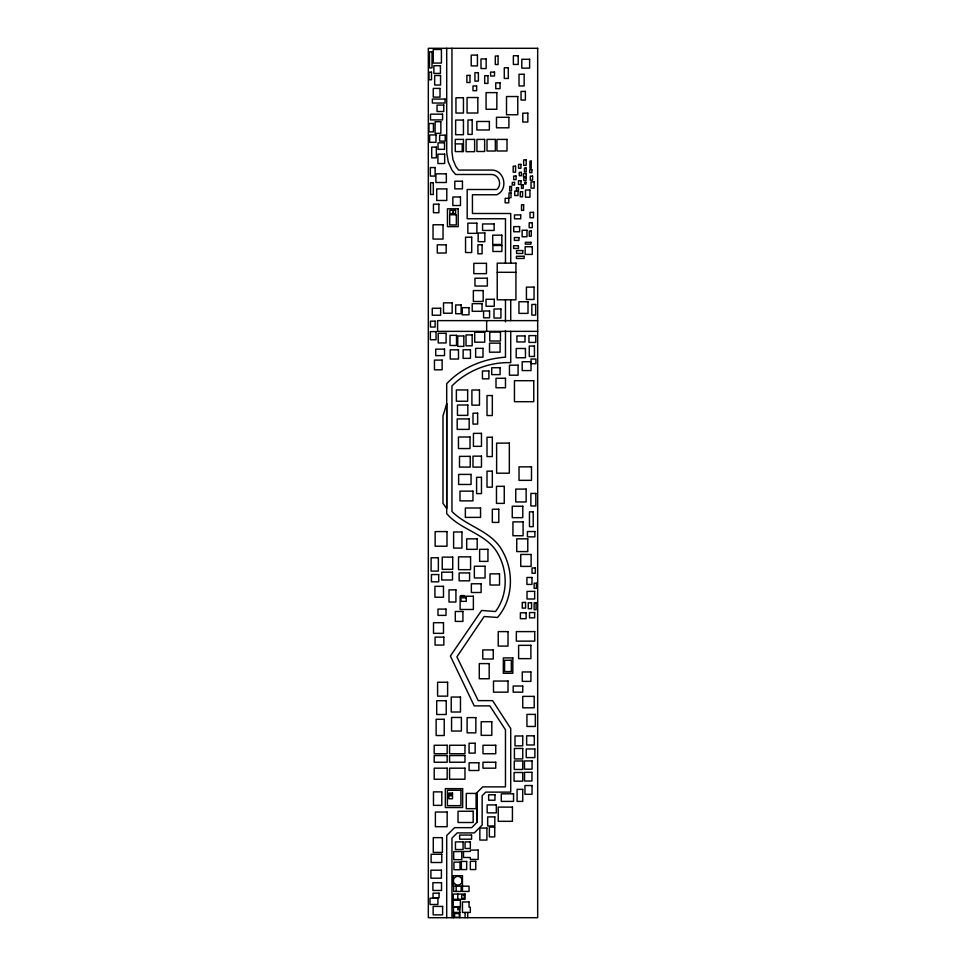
<?xml version="1.0" encoding="UTF-8"?>
<svg xmlns="http://www.w3.org/2000/svg" width="966" height="966" viewBox="0 0 966 966"><rect width="100%" height="100%" fill="white"/><g stroke="black" fill="none" stroke-linecap="round" stroke-linejoin="round"><path stroke-width="1.45" d="M446.703 403.764L442.996 415.887L442.996 503.383L446.703 508.514L446.715 403.873M446.703 917.7L446.703 835.542L454.588 827.657L471.662 827.657L476.902 822.416L476.902 792.675L482.722 786.867L505.472 786.867L505.472 729.825L489.847 705.88L474.221 705.88L450.373 656.035L481.611 610.452L495.51 611.526C507.79 595.261 507.995 571.981 498.299 554.375C487.335 533.486 461.205 530.672 446.703 513.634L446.703 383.683C461.784 367.539 483.7 358.664 505.472 357.203L505.472 330.71M455.276 143.898L462.243 143.898L462.243 151.59M497.224 272.303L515.929 272.303M537.676 320.627L437.586 320.627L437.586 331.362L537.676 331.362M531.034 361.731L522.183 361.731L522.183 370.57L531.034 370.57L531.034 359.05L535.889 359.05L535.889 363.699L531.034 363.699M476.902 792.675L476.902 822.416M453.489 912.447L459.84 912.447M510.724 263.163L510.724 213.498L472.434 213.498L472.434 194.758L496.765 194.758C508.514 189.71 504.832 170.439 492.044 170.076L458.608 170.076L455.831 166.454L452.945 159.487L451.955 152.012L451.955 48.3M510.724 299.81L510.724 320.627M510.724 331.362L510.724 362.673C489.255 361.864 467.061 370.642 451.955 385.917L451.955 511.485C467.278 526.977 492.237 530.889 502.851 551.755C514.19 572.162 513.031 599.536 497.514 617.467L484.171 616.513L456.906 656.844L478.206 700.628L492.6 700.628L510.724 728.533L510.724 792.12L485.789 792.12L482.155 795.743L482.155 825.036L474.282 832.909L457.208 832.909L451.955 838.162L451.955 917.7M505.472 263.163L505.472 218.751L467.182 218.751L467.182 189.505L496.765 189.505C502.465 184.88 498.999 174.665 491.658 174.484L455.59 174.484L451.955 170.076L448.272 161.986L446.703 152.688L446.703 48.3M505.472 299.81L505.472 321.883M486.647 320.627L486.647 331.362M467.713 912.447L467.713 917.7M465.093 912.447L465.093 917.7M463.861 596.239L463.861 595.587L460.963 595.587L460.963 596.239M461.144 886.184L461.144 891.437L453.622 891.437L453.622 886.184M459.84 917.7L459.84 907.195L453.489 907.195L453.489 917.7M457.799 894.069L457.799 899.322M456.194 886.184L456.194 891.437M537.676 48.3L428.324 48.3L428.324 917.7L537.676 917.7L537.676 48.3M441.414 49.459L433.251 49.459L433.251 63.068L441.414 63.068L441.414 49.459M432.031 51.814L429.496 51.814L429.496 67.91L432.031 67.91L432.031 51.814M477.433 55.11L471.203 55.11L471.203 65.917L477.433 65.917L477.433 55.11M518.199 55.714L513.369 55.714L513.369 64.456L518.199 64.456L518.199 55.714M498.07 56.064L495.292 56.064L495.292 64.541L498.07 64.541L498.07 56.064M486.152 58.95L480.996 58.95L480.996 68.55L486.152 68.55L486.152 58.95M529.622 59.3L521.809 59.3L521.809 68.139L529.622 68.139L529.622 59.3M440.436 65.712L433.867 65.712L433.867 73.416L440.436 73.416L440.436 65.712M508.309 67.765L504.288 67.765L504.288 78.451L508.309 78.451L508.309 67.765M494.507 72.088L490.583 72.088L490.583 76.012L494.507 76.012L494.507 72.088M431.5 72.196L428.976 72.196L428.976 79.78L431.5 79.78L431.5 72.196M478.387 72.679L474.922 72.679L474.922 81.096L478.387 81.096L478.387 72.679M524.14 74.273L519.02 74.273L519.02 85.962L524.14 85.962L524.14 74.273M440.556 75.517L434.664 75.517L434.664 85.032L440.556 85.032L440.556 75.517M469.983 75.384L466.88 75.384L466.88 82.508L469.983 82.508L469.983 75.384M487.963 75.686L484.69 75.686L484.69 83.402L487.963 83.402L487.963 75.686M500.062 82.859L495.739 82.859L495.739 88.643L500.062 88.643L500.062 82.859M476.636 85.974L473.002 85.974L473.002 90.695L476.636 90.695L476.636 85.974M440.013 88.413L433.251 88.413L433.251 97.119L440.013 97.119L440.013 88.413M525.383 91.408L521.036 91.408L521.036 100.066L525.383 100.066L525.383 91.408M496.838 92.627L486.067 92.627L486.067 109.279L496.838 109.279L496.838 92.627M517.776 96.528L506.51 96.528L506.51 114.749L517.776 114.749L517.776 96.528M477.832 97.53L467.073 97.53L467.073 113.01L477.832 113.01L477.832 97.53M463.451 97.759L455.952 97.759L455.952 113.046L463.451 113.046L463.451 97.759M445.085 99.063L432.37 99.063L432.37 103.036L445.085 103.036L445.085 99.063M443.756 105.089L437.03 105.089L437.03 111.501L443.756 111.501L443.756 105.089M527.834 113.167L522.787 113.167L522.787 122.03L527.834 122.03L527.834 113.167M442.549 114.169L430.498 114.169L430.498 119.917L442.549 119.917L442.549 114.169M508.901 117.309L496.488 117.309L496.488 127.802L508.901 127.802L508.901 117.309M472.169 119.989L467.942 119.989L467.942 134.407L472.169 134.407L472.169 119.989M463.451 120.062L455.638 120.062L455.638 134.709L463.451 134.709L463.451 120.062M489.364 121.487L476.83 121.487L476.83 129.987L489.364 129.987L489.364 121.487M440.846 121.728L435.098 121.728L435.098 133.368L440.846 133.368L440.846 121.728M433.432 123.503L428.928 123.503L428.928 131.883L433.432 131.883L433.432 123.503M435.992 134.926L429.641 134.926L429.641 142.328L435.992 142.328L435.992 134.926M445.229 135.192L439.639 135.192L439.639 141.133L445.229 141.133L445.229 135.192M463.451 139.406L455.276 139.406L455.276 151.59L463.451 151.59L463.451 139.406M474.62 139.406L466.083 139.406L466.083 151.674L474.62 151.674L474.62 139.406M484.642 139.406L476.914 139.406L476.914 151.493L484.642 151.493L484.642 139.406M495.353 139.406L487.009 139.406L487.009 151.022L495.353 151.022L495.353 139.406M507.005 139.406L496.959 139.406L496.959 150.986L507.005 150.986L507.005 139.406M444.529 142.835L438.033 142.835L438.033 149.332L444.529 149.332L444.529 142.835M436.354 147.122L431.717 147.122L431.717 157.832L436.354 157.832L436.354 147.122M444.662 154.174L437.912 154.174L437.912 163.532L444.662 163.532L444.662 154.174M526.18 159.885L523.657 159.885L523.657 165.379L526.18 165.379L526.18 159.885M531.215 161.117L529.948 161.117L529.948 168.313L531.215 168.313L531.215 161.117M520.952 164.389L518.573 164.389L518.573 168.241L520.952 168.241L520.952 164.389M515.578 166.212L513.188 166.212L513.188 172.177L515.578 172.177L515.578 166.212M435.111 167.541L430.353 167.541L430.353 176.09L435.111 176.09L435.111 167.541M526.204 168.048L524.429 168.048L524.429 171.996L526.204 171.996L526.204 168.048M531.892 169.75L529.706 169.75L529.706 172.673L531.892 172.673L531.892 169.75M521.362 172.371L519.273 172.371L519.273 175.752L521.362 175.752L521.362 172.371M526.229 173.651L523.379 173.651L523.379 176.512L526.229 176.512L526.229 173.651M446.34 173.844L435.895 173.844L435.895 182.502L446.34 182.502L446.34 173.844M516.073 176.054L513.67 176.054L513.67 179.628L516.073 179.628L516.073 176.054M532.58 176.114L530.274 176.114L530.274 180.195L532.58 180.195L532.58 176.114M526.059 177.623L523.826 177.623L523.826 180.557L526.059 180.557L526.059 177.623M520.988 180.727L518.476 180.727L518.476 184.409L520.988 184.409L520.988 180.727M462.448 181.222L454.805 181.222L454.805 188.865L462.448 188.865L462.448 181.222M534.162 181.874L531.034 181.874L531.034 188.129L534.162 188.129L534.162 181.874M525.975 182.333L524.719 182.333L524.719 184.071L525.975 184.071L525.975 182.333M514.564 182.417L512.258 182.417L512.258 185.025L514.564 185.025L514.564 182.417M433.311 182.695L430.546 182.695L430.546 194.492L433.311 194.492L433.311 182.695M523.246 184.977L521.495 184.977L521.495 188.358L523.246 188.358L523.246 184.977M511.497 186.462L509.686 186.462L509.686 191.014L511.497 191.014L511.497 186.462M518.5 187.67L516.448 187.67L516.448 190.423L518.5 190.423L518.5 187.67M446.787 188.925L436.729 188.925L436.729 200.481L446.787 200.481L446.787 188.925M529.948 190.024L525.504 190.024L525.504 197.221L529.948 197.221L529.948 190.024M518.018 191.147L514.745 191.147L514.745 195.506L518.018 195.506L518.018 191.147M522.546 191.703L520.239 191.703L520.239 196.786L522.546 196.786L522.546 191.703M511.014 192.874L508.997 192.874L508.997 197.716L511.014 197.716L511.014 192.874M460.48 196.979L452.849 196.979L452.849 205.516L460.48 205.516L460.48 196.979M508.756 198.308L505.133 198.308L505.133 202.812L508.756 202.812L508.756 198.308M438.89 204.176L433.444 204.176L433.444 212.713L438.89 212.713L438.89 204.176M523.644 204.756L521.519 204.756L521.519 210.346L523.644 210.346L523.644 204.756M458.198 208.801L447.439 208.801L447.439 226.648L458.198 226.648L458.198 208.801M455.59 210.334L449.866 210.334L449.866 213.619L455.59 213.619L455.59 210.334M453.38 211.904L452.728 212.315L453.38 211.904M533.51 212.363L530.02 212.363L530.02 217.712L533.51 217.712L533.51 212.363M456.338 214.766L449.673 214.766L449.673 224.945L456.338 224.945L456.338 214.766M520.71 214.923L514.455 214.923L514.455 218.787L520.71 218.787L520.71 214.923M532.29 222.784L529.187 222.784L529.187 227.662L532.29 227.662L532.29 222.784M476.878 223.158L467.846 223.158L467.846 233.349L476.878 233.349L476.878 223.158M494.121 223.955L482.565 223.955L482.565 230.439L494.121 230.439L494.121 223.955M443.044 224.764L433.034 224.764L433.034 239.073L443.044 239.073L443.044 224.764M519.611 226.612L513.743 226.612L513.743 231.768L519.611 231.768L519.611 226.612M526.977 230.258L522.111 230.258L522.111 236.755L526.977 236.755L526.977 230.258M531.288 231.019L529.259 231.019L529.259 236.211L531.288 236.211L531.288 231.019M484.847 232.975L478.146 232.975L478.146 241.681L484.847 241.681L484.847 232.975M501.849 235.161L492.708 235.161L492.708 244.458L501.849 244.458L501.849 235.161M471.71 237.189L465.552 237.189L465.552 252.537L471.71 252.537L471.71 237.189M518.959 237.551L514.347 237.551L514.347 240.401L518.959 240.401L518.959 237.551M530.926 242.321L525.335 242.321L525.335 244.169L530.926 244.169L530.926 242.321M446.171 244.821L437.272 244.821L437.272 253.02L446.171 253.02L446.171 244.821M482.082 244.796L477.904 244.796L477.904 253.804L482.082 253.804L482.082 244.796M501.897 245.485L492.901 245.485L492.901 251.486L501.897 251.486L501.897 245.485M518.44 245.726L513.622 245.726L513.622 248.455L518.44 248.455L518.44 245.726M532.278 246.728L525.142 246.728L525.142 254.42L532.278 254.42L532.278 246.728M522.751 250.556L516.556 250.556L516.556 253.454L522.751 253.454L522.751 250.556M524.14 256.268L516.436 256.268L516.436 258.453L524.14 258.453L524.14 256.268M515.929 263.163L497.224 263.163L497.224 299.81L515.929 299.81L515.929 263.163M486.466 263.344L473.835 263.344L473.835 273.656L486.466 273.656L486.466 263.344M487.347 278.22L474.97 278.22L474.97 286.045L487.347 286.045L487.347 278.22M534.053 287.119L526.422 287.119L526.422 299.472L534.053 299.472L534.053 287.119M483.181 290.573L473.352 290.573L473.352 301.452L483.181 301.452L483.181 290.573M494.266 299.279L486.031 299.279L486.031 306.246L494.266 306.246L494.266 299.279M528.004 301.754L518.959 301.754L518.959 313.395L528.004 313.395L528.004 301.754M452.16 302.853L443.527 302.853L443.527 313.225L452.16 313.225L452.16 302.853M482.046 303.662L472.205 303.662L472.205 311.306L482.046 311.306L482.046 303.662M535.659 304.459L531.831 304.459L531.831 315.097L535.659 315.097L535.659 304.459M461.12 304.942L455.674 304.942L455.674 313.745L461.12 313.745L461.12 304.942M468.993 307.671L462.279 307.671L462.279 314.807L468.993 314.807L468.993 307.671M440.641 308.251L432.261 308.251L432.261 315.242L440.641 315.242L440.641 308.251M500.931 308.999L494.012 308.999L494.012 318.043L500.931 318.043L500.931 308.999M489.581 310.992L483.58 310.992L483.58 317.826L489.581 317.826L489.581 310.992M435.135 321.183L430.462 321.183L430.462 327.051L435.135 327.051L435.135 321.183M436.064 331.604L430.377 331.604L430.377 339.742L436.064 339.742L436.064 331.604M500.485 332.014L489.774 332.014L489.774 340.998L500.485 340.998L500.485 332.014M484.715 332.183L474.704 332.183L474.704 342.193L484.715 342.193L484.715 332.183M446.099 333.306L438.202 333.306L438.202 342.942L446.099 342.942L446.099 333.306M472.157 334.936L466.01 334.936L466.01 345.816L472.157 345.816L472.157 334.936M456.52 335.323L450.011 335.323L450.011 345.49L456.52 345.49L456.52 335.323M535.768 335.6L528.945 335.6L528.945 342.411L535.768 342.411L535.768 335.6M524.997 335.939L516.907 335.939L516.907 341.964L524.997 341.964L524.997 335.939M463.837 335.999L457.727 335.999L457.727 346.408L463.837 346.408L463.837 335.999M500.086 343.147L489.52 343.147L489.52 352.179L500.086 352.179L500.086 343.147M534.44 346.045L529.271 346.045L529.271 356.478L534.44 356.478L534.44 346.045M483 348.352L475.634 348.352L475.634 357.191L483 357.191L483 348.352M525.456 348.497L516.206 348.497L516.206 357.746L525.456 357.746L525.456 348.497M444.529 349.124L435.714 349.124L435.714 355.609L444.529 355.609L444.529 349.124M458.488 349.825L450.204 349.825L450.204 359.038L458.488 359.038L458.488 349.825M470.454 349.74L463.125 349.74L463.125 358.35L470.454 358.35L470.454 349.74M442.126 360.101L434.459 360.101L434.459 369.821L442.126 369.821L442.126 360.101M518.078 365.172L509.456 365.172L509.456 375.206L518.078 375.206L518.078 365.172M500.098 367.72L491.706 367.72L491.706 374.627L500.098 374.627L500.098 367.72M488.881 370.98L482.432 370.98L482.432 378.841L488.881 378.841L488.881 370.98M505.484 378.286L496.005 378.286L496.005 387.752L505.484 387.752L505.484 378.286M533.763 380.701L514.443 380.701L514.443 401.699L533.763 401.699L533.763 380.701M467.665 389.95L456.375 389.95L456.375 401.24L467.665 401.24L467.665 389.95M479.474 390.01L471.903 390.01L471.903 405.165L479.474 405.165L479.474 390.01M492.322 395.541L487.009 395.541L487.009 415.537L492.322 415.537L492.322 395.541M467.822 405.008L457.461 405.008L457.461 415.368L467.822 415.368L467.822 405.008M477.639 413.17L473.002 413.17L473.002 424.098L477.639 424.098L477.639 413.17M469.162 418.93L457.184 418.93L457.184 429.387L469.162 429.387L469.162 418.93M481.466 433.36L473.437 433.36L473.437 446.34L481.466 446.34L481.466 433.36M470.019 436.994L458.452 436.994L458.452 448.55L470.019 448.55L470.019 436.994M492.322 437.236L487.009 437.236L487.009 456.58L492.322 456.58L492.322 437.236M509.336 443.116L496.621 443.116L496.621 473.195L509.336 473.195L509.336 443.116M481.466 456.145L472.978 456.145L472.978 467.109L481.466 467.109L481.466 456.145M470.225 456.363L459.49 456.363L459.49 467.097L470.225 467.097L470.225 456.363M531.493 466.856L519.02 466.856L519.02 480.344L531.493 480.344L531.493 466.856M492.322 471.154L487.009 471.154L487.009 487.166L492.322 487.166L492.322 471.154M471.058 474.403L458.633 474.403L458.633 484.473L471.058 484.473L471.058 474.403M481.466 477.313L476.6 477.313L476.6 493.614L481.466 493.614L481.466 477.313M504.252 486.333L496.476 486.333L496.476 503.383L504.252 503.383L504.252 486.333M526.132 489.086L515.747 489.086L515.747 501.946L526.132 501.946L526.132 489.086M472.966 491.151L459.985 491.151L459.985 500.871L472.966 500.871L472.966 491.151M535.828 493.433L530.865 493.433L530.865 505.967L535.828 505.967L535.828 493.433M522.787 506.232L512.246 506.232L512.246 517.655L522.787 517.655L522.787 506.232M480.549 507.995L465.346 507.995L465.346 517.39L480.549 517.39L480.549 507.995M498.794 509.215L492.322 509.215L492.322 522.413L498.794 522.413L498.794 509.215M533.208 511.847L529.465 511.847L529.465 526.663L533.208 526.663L533.208 511.847M523.089 521.881L512.934 521.881L512.934 535.744L523.089 535.744L523.089 521.881M534.898 531.529L527.424 531.529L527.424 536.855L534.898 536.855L534.898 531.529M447.004 531.59L435.147 531.59L435.147 546.213L447.004 546.213L447.004 531.59M461.953 531.976L453.609 531.976L453.609 548.084L461.953 548.084L461.953 531.976M477.192 538.847L466.699 538.847L466.699 549.34L477.192 549.34L477.192 538.847M527.774 538.835L516.738 538.835L516.738 551.586L527.774 551.586L527.774 538.835M487.939 549.316L479.619 549.316L479.619 561.391L487.939 561.391L487.939 549.316M531.119 554.448L520.746 554.448L520.746 566.402L531.119 566.402L531.119 554.448M470.575 556.863L458.524 556.863L458.524 569.674L470.575 569.674L470.575 556.863M452.728 557.14L442.235 557.14L442.235 569.348L452.728 569.348L452.728 557.14M438.359 557.78L431.102 557.78L431.102 571.099L438.359 571.099L438.359 557.78M485.065 566.221L474.354 566.221L474.354 577.958L485.065 577.958L485.065 566.221M535.309 567.948L532.037 567.948L532.037 573.236L535.309 573.236L535.309 567.948M452.523 572.162L441.704 572.162L441.704 579.974L452.523 579.974L452.523 572.162M469.597 572.923L459.14 572.923L459.14 580.82L469.597 580.82L469.597 572.923M499.531 573.864L490.004 573.864L490.004 585.022L499.531 585.022L499.531 573.864M438.709 574.553L431.44 574.553L431.44 581.822L438.709 581.822L438.709 574.553M531.976 577.475L526.917 577.475L526.917 584.43L531.976 584.43L531.976 577.475M536.42 583.21L534.113 583.21L534.113 588.366L536.42 588.366L536.42 583.21M481.116 583.778L471.348 583.778L471.348 592.508L481.116 592.508L481.116 583.778M443.479 586.326L434.929 586.326L434.929 597.23L443.479 597.23L443.479 586.326M455.928 589.864L449.009 589.864L449.009 602.023L455.928 602.023L455.928 589.864M534.657 591.373L527.025 591.373L527.025 598.992L534.657 598.992L534.657 591.373M473.376 596.239L460.13 596.239L460.13 609.474L473.376 609.474L473.376 596.239M466.252 597.797L460.963 597.797L460.963 601.359L466.252 601.359L466.252 597.797M525.552 602.434L522.256 602.434L522.256 608.109L525.552 608.109L525.552 602.434M531.554 602.796L528.257 602.796L528.257 608.713L531.554 608.713L531.554 602.796M536.07 602.796L534.138 602.796L534.138 609.727L536.07 609.727L536.07 602.796M446.002 609.099L437.984 609.099L437.984 615.378L446.002 615.378L446.002 609.099M462.919 611.49L455.3 611.49L455.3 621.404L462.919 621.404L462.919 611.49M534.657 612.553L529.525 612.553L529.525 617.842L534.657 617.842L534.657 612.553M526.12 612.818L520.384 612.818L520.384 618.687L526.12 618.687L526.12 612.818M443.491 622.708L433.505 622.708L433.505 633.346L443.491 633.346L443.491 622.708M508.019 631.607L498.227 631.607L498.227 646.085L508.019 646.085L508.019 631.607M534.741 631.607L516.339 631.607L516.339 641.134L534.741 641.134L534.741 631.607M443.829 637.125L435.062 637.125L435.062 645.071L443.829 645.071L443.829 637.125M530.889 645.336L518.621 645.336L518.621 658.643L530.889 658.643L530.889 645.336M493.252 649.925L482.783 649.925L482.783 658.993L493.252 658.993L493.252 649.925M512.825 657.906L503.334 657.906L503.334 673.266L512.825 673.266L512.825 657.906M511.328 660.237L504.578 660.237L504.578 671.563L511.328 671.563L511.328 660.237M489.194 663.594L479.281 663.594L479.281 678.748L489.194 678.748L489.194 663.594M530.902 671.962L522.292 671.962L522.292 681.38L530.902 681.38L530.902 671.962M508.019 681.042L493.493 681.042L493.493 692.163L508.019 692.163L508.019 681.042M447.608 682.262L437.586 682.262L437.586 696.148L447.608 696.148L447.608 682.262M522.739 686.017L513.175 686.017L513.175 692.163L522.739 692.163L522.739 686.017M534.186 696.377L522.739 696.377L522.739 707.8L534.186 707.8L534.186 696.377M460.48 697.041L451.231 697.041L451.231 712.014L460.48 712.014L460.48 697.041M446.22 700.712L436.704 700.712L436.704 714.502L446.22 714.502L446.22 700.712M535.345 714.393L526.941 714.393L526.941 726.468L535.345 726.468L535.345 714.393M461.386 717.46L451.557 717.46L451.557 731.033L461.386 731.033L461.386 717.46M475.84 717.617L467.109 717.617L467.109 732.856L475.84 732.856L475.84 717.617M444.227 719.296L436.137 719.296L436.137 735.524L444.227 735.524L444.227 719.296M491.803 721.699L481.189 721.699L481.189 735.355L491.803 735.355L491.803 721.699M534.295 735.814L526.639 735.814L526.639 744.979L534.295 744.979L534.295 735.814M522.739 735.983L514.999 735.983L514.999 745.837L522.739 745.837L522.739 735.983M475.163 743.24L469.065 743.24L469.065 753.106L475.163 753.106L475.163 743.24M447.161 745.257L434.193 745.257L434.193 753.746L447.161 753.746L447.161 745.257M464.972 745.257L449.576 745.257L449.576 753.746L464.972 753.746L464.972 745.257M495.739 745.257L482.976 745.257L482.976 753.746L495.739 753.746L495.739 745.257M522.739 748.457L514.407 748.457L514.407 758.914L522.739 758.914L522.739 748.457M534.874 748.976L526.241 748.976L526.241 757.598L534.874 757.598L534.874 748.976M447.161 755.569L434.193 755.569L434.193 762.246L447.161 762.246L447.161 755.569M464.972 755.569L449.576 755.569L449.576 762.246L464.972 762.246L464.972 755.569M522.739 760.991L514.262 760.991L514.262 769.467L522.739 769.467L522.739 760.991M532.073 760.93L524.466 760.93L524.466 769.178L532.073 769.178L532.073 760.93M495.739 762.246L482.976 762.246L482.976 768.175L495.739 768.175L495.739 762.246M478.858 762.778L469.09 762.778L469.09 770.494L478.858 770.494L478.858 762.778M447.161 768.175L434.193 768.175L434.193 779.236L447.161 779.236L447.161 768.175M464.972 768.175L449.576 768.175L449.576 779.236L464.972 779.236L464.972 768.175M531.952 772.317L524.538 772.317L524.538 780.999L531.952 780.999L531.952 772.317M522.739 772.51L514.069 772.51L514.069 781.168L522.739 781.168L522.739 772.51M532.037 785.539L524.949 785.539L524.949 794.293L532.037 794.293L532.037 785.539M462.654 788.642L445.338 788.642L445.338 807.54L462.654 807.54L462.654 788.642M522.739 789.355L517.076 789.355L517.076 801.394L522.739 801.394L522.739 789.355M460.891 790.273L447.415 790.273L447.415 805.656L460.891 805.656L460.891 790.273M441.8 791.878L433.48 791.878L433.48 805.366L441.8 805.366L441.8 791.878M452.511 793.086L448.852 793.086L448.852 798.761L452.511 798.761L452.511 793.086M476.093 793.424L466.276 793.424L466.276 808.675L476.093 808.675L476.093 793.424M451.557 793.98L449.697 793.98L449.697 795.706L451.557 795.706L451.557 793.98M513.55 793.81L501.282 793.81L501.282 801.394L513.55 801.394L513.55 793.81M450.228 794.644L450.458 795.308L450.228 794.644M494.966 794.777L488.639 794.777L488.639 800.222L494.966 800.222L494.966 794.777M496.331 804.92L487.154 804.92L487.154 812.865L496.331 812.865L496.331 804.92M512.427 807.117L498.227 807.117L498.227 821.317L512.427 821.317L512.427 807.117M473.171 811.247L458.029 811.247L458.029 822.501L473.171 822.501L473.171 811.247M447.161 812.044L435.388 812.044L435.388 826.691L447.161 826.691L447.161 812.044M494.821 816.91L487.685 816.91L487.685 825.978L494.821 825.978L494.821 816.91M494.737 827.101L489.364 827.101L489.364 836.882L494.737 836.882L494.737 827.101M486.912 828.043L479.848 828.043L479.848 840.058L486.912 840.058L486.912 828.043M471.565 835.047L459.635 835.047L459.635 839.2L471.565 839.2L471.565 835.047M442.392 837.643L433.275 837.643L433.275 852.398L442.392 852.398L442.392 837.643M463.076 841.905L455.445 841.905L455.445 849.537L463.076 849.537L463.076 841.905M470.333 841.905L465.044 841.905L465.044 848.486L470.333 848.486L470.333 841.905M478.182 850.092L470.333 850.092L470.333 851.481L463.499 851.481L463.499 857.506L470.333 857.506L470.333 859.426L478.182 859.426L478.182 850.092M461.796 851.565L453.718 851.565L453.718 859.643L461.796 859.643L461.796 851.565M441.788 854.258L431.114 854.258L431.114 862.505L441.788 862.505L441.788 854.258M475.743 861.358L470.333 861.358L470.333 869.545L475.743 869.545L475.743 861.358M466.675 861.443L461.362 861.443L461.362 869.569L466.675 869.569L466.675 861.443M460.021 862.119L453.935 862.119L453.935 869.726L460.021 869.726L460.021 862.119M441.402 870.185L430.908 870.185L430.908 878.191L441.402 878.191L441.402 870.185M462.46 875.691L453.271 875.691L453.271 886.184L469.029 886.184L469.029 891.437L462.46 891.437L462.46 875.691M441.534 882.683L432.889 882.683L432.889 890.459L441.534 890.459L441.534 882.683M439.059 893.176L433.034 893.176L433.034 897.776L439.059 897.776L439.059 893.176M465.093 894.069L453.271 894.069L453.271 899.322L465.093 899.322L465.093 894.069M464.272 894.878L461.76 894.878L461.76 898.44L464.272 898.44L464.272 894.878M437.912 898.211L430.027 898.211L430.027 904.478L437.912 904.478L437.912 898.211M460.384 900.227L453.187 900.227L453.187 906.663L460.384 906.663L460.384 900.227M469.029 901.942L462.46 901.942L462.46 912.447L470.333 912.447L470.333 907.195L469.029 907.195L469.029 901.942M442.609 906.41L433.154 906.41L433.154 914.862L442.609 914.862L442.609 906.41M459.442 907.823L457.86 907.823L457.86 909.779L459.442 909.779L459.442 907.823M459.381 913.57L454.575 913.57L454.575 917.253L459.381 917.253L459.381 913.57M455.421 884.445A4.407 4.407 0 0 0 462.195 880.92A4.407 4.407 0 0 0 455.747 876.814A4.407 4.407 0 0 0 455.421 884.445"/></g></svg>
